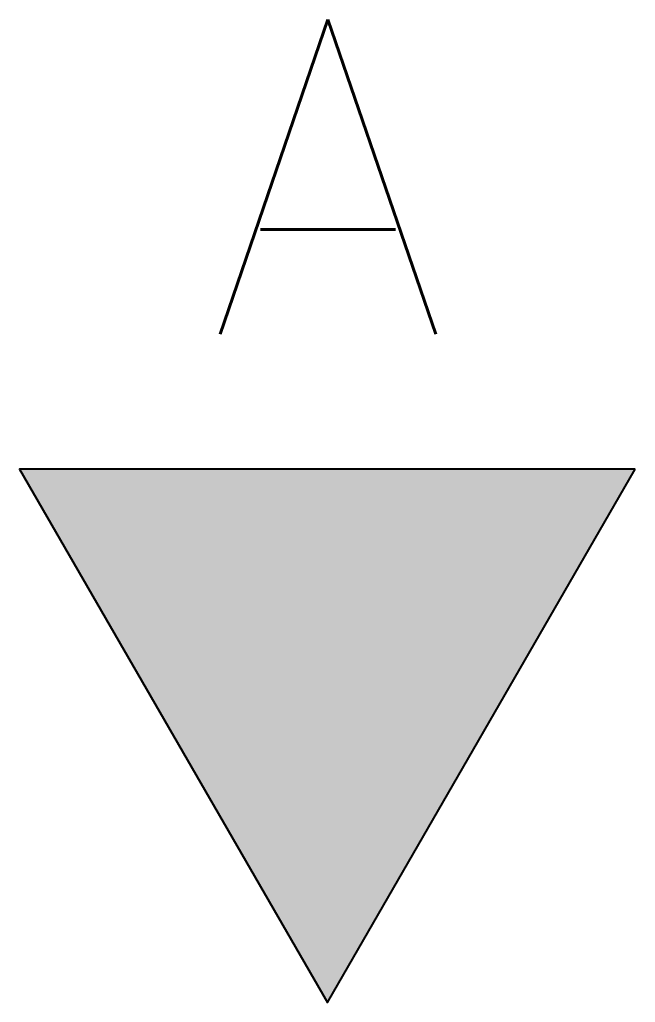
# Model space of a CAD drawing. Header units: millimetres. Extents: x 18963 to 156110, y 10619 to 121460.
# Drawn here: x 18980.02 to 18988.34, y 82641.54 to 82654.81 of the extents above; entities that cross this region are included whole.
import ezdxf

# ---------------------------------------------------------------- set-up
doc = ezdxf.new("R2010")
doc.units = ezdxf.units.MM
doc.header["$MEASUREMENT"] = 0
doc.layers.add('Ano_Tag_Face', color=95, linetype='Continuous')
doc.layers.add('Hth_Section tag', color=204, linetype='Continuous')
doc.styles.add('MSA_Standard', font='romans.shx')

# ---------------------------------------------------------------- blocks, each defined once
blk = doc.blocks.new('Orientation Tag')
at = {"layer": 'Hth_Section tag'}
h = blk.add_hatch(color=256, dxfattribs=at)
h.dxf.hatch_style = 1
h.paths.add_polyline_path([(-7377.27, 5900.88), (-7797.27, 5900.88), (-7587.27, 5537.15)])
at = {"elevation": 0}
blk.add_lwpolyline([(-7377.27, 5900.88), (-7797.27, 5900.88), (-7587.27, 5537.15)], close=True, dxfattribs=at)

msp = doc.modelspace()

# ---------------------------------------------------------------- block references
at = {"layer": 'Ano_Tag_Face', "xscale": 0.01979541190015507, "yscale": 0.01979541190015507, "zscale": 0.01979541190015507}
msp.add_blockref('Orientation Tag', (19134.371, 82531.928, 0), dxfattribs=at)

# ---------------------------------------------------------------- texts
at = {"layer": 'Ano_Tag_Face', "insert": (18984.185, 82654.81), "char_height": 4.25, "attachment_point": 2, "style": 'MSA_Standard'}
msp.add_mtext_dynamic_manual_height_columns('A', width=6.57619, gutter_width=12.5, heights=[0], dxfattribs=at)

doc.saveas('drawing.dxf')
